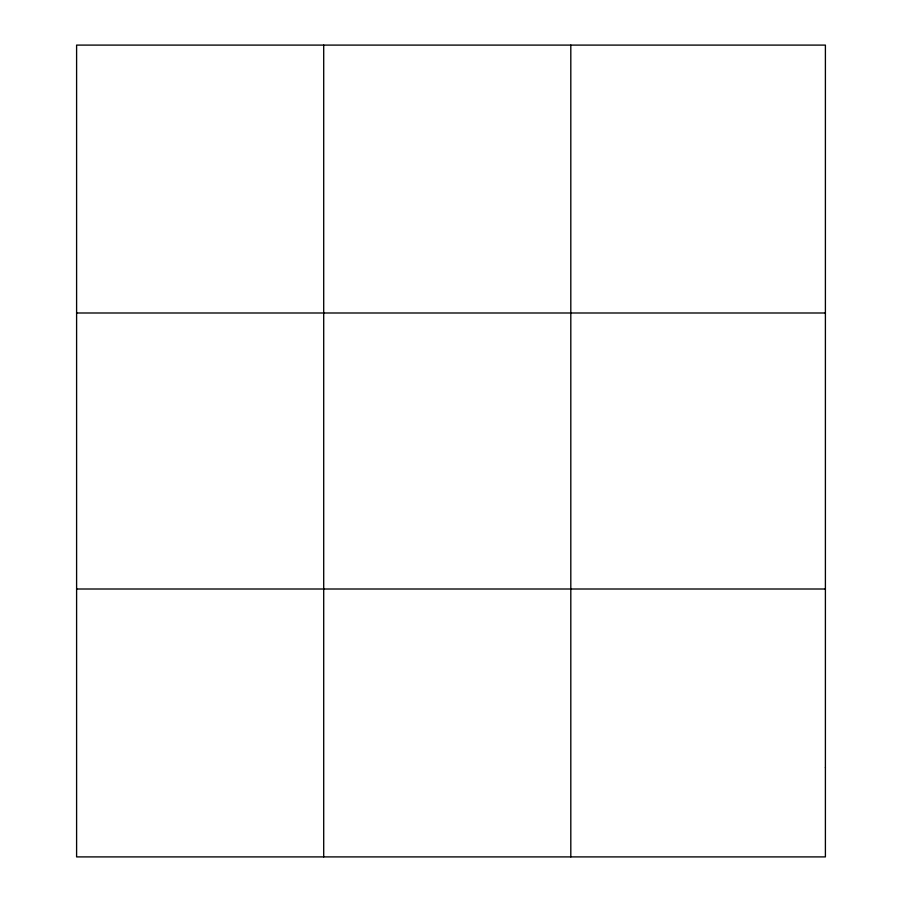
<?xml version="1.0" encoding="UTF-8"?>
<svg xmlns="http://www.w3.org/2000/svg" width="902" height="902" viewBox="0 0 902 902"><rect width="100%" height="100%" fill="white"/><g stroke="black" fill="none" stroke-linecap="round" stroke-linejoin="round"><path stroke-width="1.35" d="M323.705 45.1L323.705 856.9M570.808 45.1L570.808 856.9M76.602 312.994L825.398 312.994M76.602 589.006L825.398 589.006M825.398 767.602L825.398 856.9L76.602 856.9L76.602 45.1L825.398 45.1L825.398 767.602"/></g></svg>
